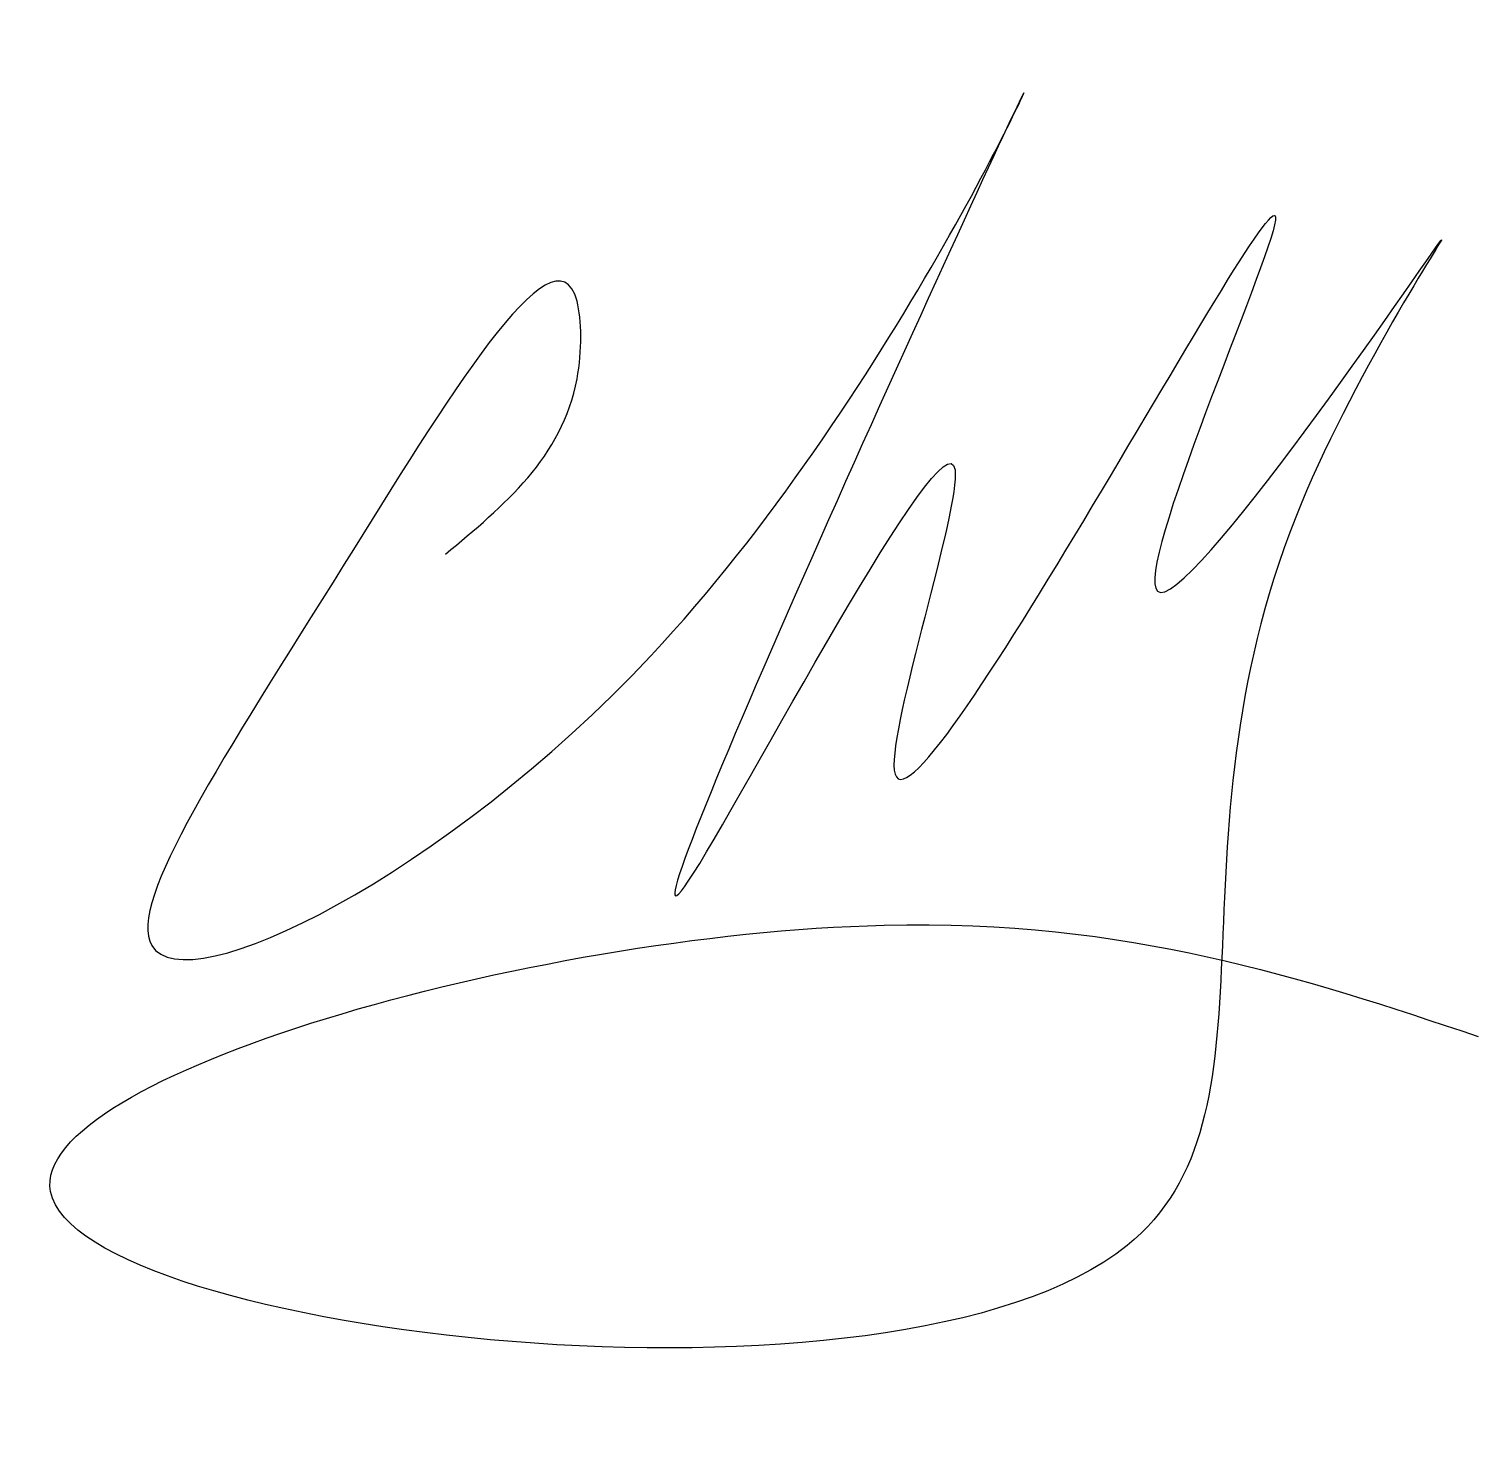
# Model space of a CAD drawing. Header units: millimetres. Extents: x 21806.8 to 21817.9, y 16073.5 to 16084.3.
import ezdxf

# ---------------------------------------------------------------- set-up
doc = ezdxf.new("R2010")
doc.units = ezdxf.units.MM
doc.layers.add('VPORTS', color=7, linetype='Continuous')

msp = doc.modelspace()

# ---------------------------------------------------------------- linework, layer by layer
at = {"layer": 'VPORTS', "color": 5}
msp.add_spline([(21810.037, 16080.233), (21811.045, 16081.575), (21811.045, 16082.169), (21809.262, 16080.155), (21807.789, 16077.237), (21811.613, 16079.458), (21814.43, 16083.693), (21811.897, 16077.728), (21813.939, 16080.878), (21813.474, 16078.58), (21816.393, 16082.789), (21815.489, 16079.949), (21817.659, 16082.634), (21816.548, 16080.517), (21815.256, 16074.939), (21807.014, 16075.352), (21813.396, 16077.392), (21817.944, 16076.54)], degree=3, dxfattribs=at)

doc.saveas('drawing.dxf')
